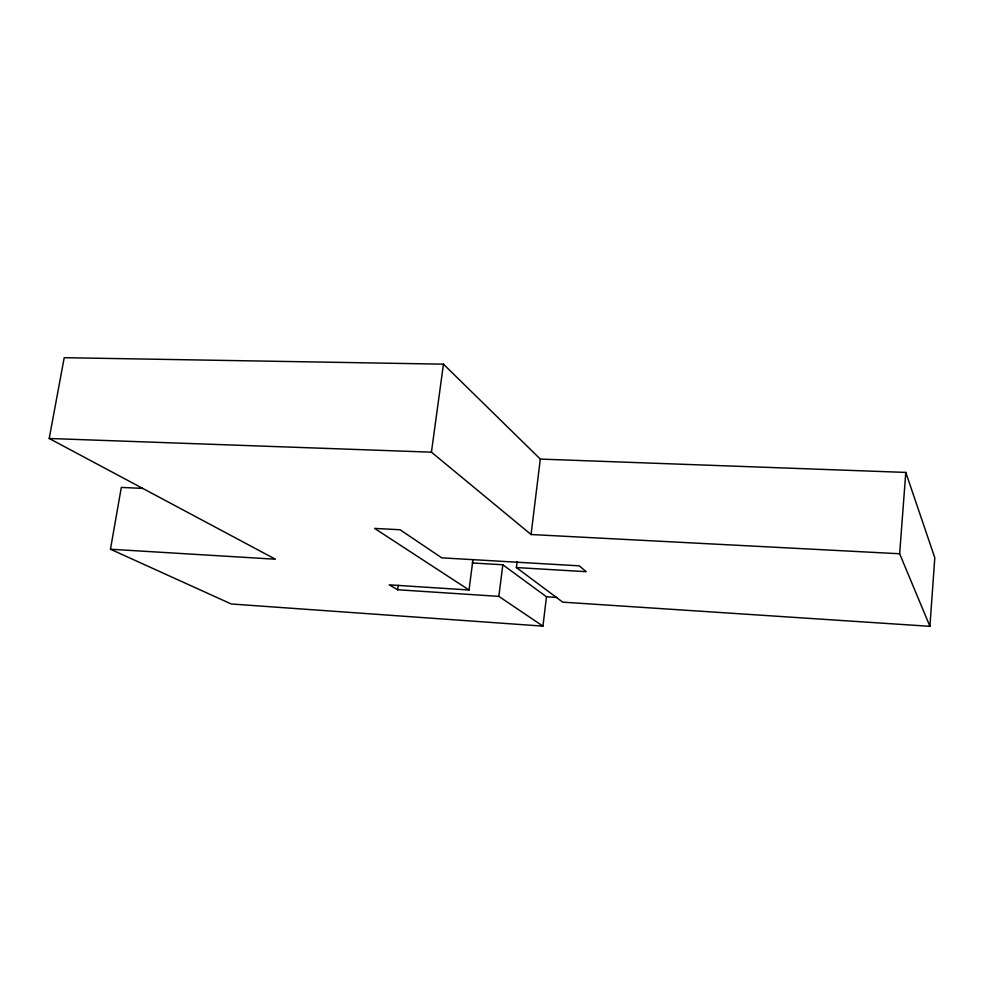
<?xml version="1.0" encoding="UTF-8"?>
<svg xmlns="http://www.w3.org/2000/svg" width="984" height="984" viewBox="0 0 984 984"><rect width="100%" height="100%" fill="white"/><g stroke="black" fill="none" stroke-linecap="round" stroke-linejoin="round"><path stroke-width="1.48" d="M517.129 561.544L516.391 567.559L562.725 602.147L929.917 626.316L934.8 557.78L905.797 472.418L540.314 459.085L443.452 364.166L64.218 357.684L49.2 438.483L275.434 559.219L110.454 549.232L121.315 487.412L142.778 488.408M929.917 626.316L899.647 553.758L905.797 472.418M110.454 549.232L231.24 603.979L542.947 626.131L546.464 596.784L502.824 564.767L472.246 562.971M899.647 553.758L531.065 534.521L540.314 459.085M542.947 626.131L498.851 596.378L502.824 564.767M498.851 596.378L397.647 589.748L389.233 584.84L469.024 589.994L472.947 559.675M531.065 534.521L431.435 452.173L443.452 364.166M397.647 589.748L398.262 585.332M49.2 438.483L431.435 452.173M516.391 567.559L586.206 571.692L579.269 565.837L441.73 557.842L400.07 529.749L374.596 528.408L469.024 589.994M546.464 596.784L556.993 597.472"/></g></svg>
